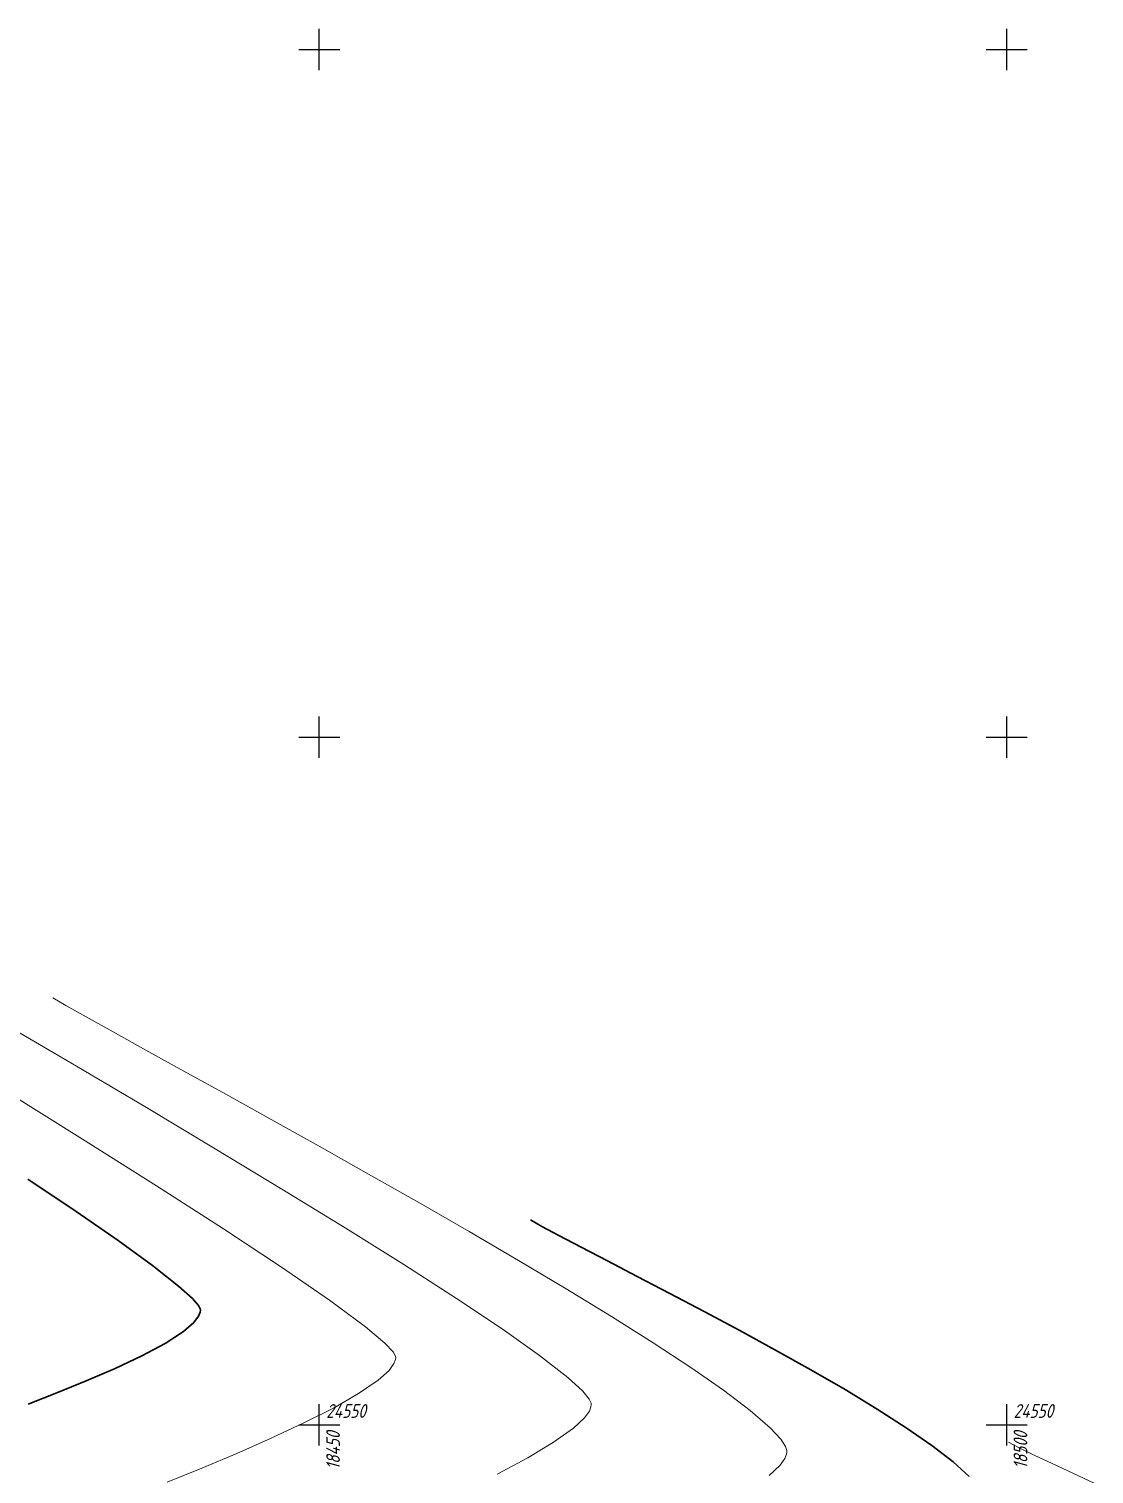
# Model space of a CAD drawing. Header units: metres. Extents: x 2491 to 4492, y 1184 to 2058.
# Drawn here: x 3020.9 to 3098.4, y 1552.7 to 1657.8 of the extents above; entities that cross this region are included whole.
import ezdxf
from ezdxf.enums import TextEntityAlignment as Align

# ---------------------------------------------------------------- set-up
doc = ezdxf.new("R2010")
doc.units = ezdxf.units.M
doc.layers.add('02_Сетка', color=7, linetype='Continuous', transparency=0.6)
doc.layers.add('Сети_Горизонтали.Вспомогательные', color=1, linetype='Continuous', lineweight=9)
doc.layers.add('Сети_Горизонтали.Основные', color=1, linetype='Continuous', lineweight=30)
doc.layers.add('Сетка', color=7, linetype='Continuous')
doc.styles.get("Standard").update_dxf_attribs({"font": 'GOST_0.TTF'})

# ---------------------------------------------------------------- blocks, each defined once
blk = doc.blocks.new('g5_012')
at = {"color": 92}
for points in [[(0, -1.5), (0, 1.5)], [(-1.5, 0), (1.5, 0)]]:
    blk.add_lwpolyline(points, dxfattribs=at)

msp = doc.modelspace()

# ---------------------------------------------------------------- linework, layer by layer
at = {"layer": 'Сети_Горизонтали.Вспомогательные', "color": 42, "linetype": 'Continuous', "lineweight": 9, "flags": 128}
for points, elevation in [([(3074.76, 1552.56), (3075.55, 1553.31), (3075.9, 1553.81), (3076.01, 1554.11), (3076.03, 1554.25), (3076.03, 1554.38), (3075.93, 1554.68), (3075.6, 1555.2), (3074.83, 1556.04), (3073.38, 1557.3), (3071.43, 1558.77), (3069.06, 1560.42), (3066.32, 1562.22), (3063.28, 1564.13), (3059.99, 1566.14), (3056.52, 1568.21), (3052.93, 1570.31), (3049.27, 1572.41), (3045.61, 1574.49), (3042.01, 1576.52), (3038.53, 1578.46), (3035.23, 1580.29), (3032.18, 1581.98), (3029.42, 1583.5), (3027.03, 1584.82), (3025.07, 1585.92), (3023.59, 1586.75), (3022.65, 1587.3)], 23.5), ([(3054.96, 1552.66), (3057.19, 1553.85), (3059.07, 1554.98), (3060.52, 1556.01), (3061.32, 1556.75), (3061.68, 1557.25), (3061.79, 1557.56), (3061.81, 1557.7), (3061.8, 1557.82), (3061.66, 1558.12), (3061.19, 1558.7), (3060.1, 1559.7), (3058.05, 1561.3), (3055.33, 1563.23), (3052, 1565.45), (3048.17, 1567.92), (3043.91, 1570.58), (3039.31, 1573.4), (3034.46, 1576.33), (3029.45, 1579.32), (3024.36, 1582.33), (3019.27, 1585.31)], 23), ([(3030.97, 1552.07), (3033.48, 1553.09), (3036.03, 1554.17), (3038.53, 1555.28), (3040.9, 1556.39), (3043.05, 1557.47), (3044.88, 1558.52), (3046.31, 1559.49), (3047.1, 1560.21), (3047.46, 1560.7), (3047.57, 1561), (3047.59, 1561.14), (3047.58, 1561.25), (3047.4, 1561.56), (3046.79, 1562.2), (3045.39, 1563.37), (3042.76, 1565.31), (3039.28, 1567.71), (3035.05, 1570.51), (3030.19, 1573.64), (3024.81, 1577.03), (3019.03, 1580.63)], 22.5), ([(3098.39, 1552), (3096.84, 1552.74), (3095.35, 1553.43), (3094.02, 1554.04), (3092.93, 1554.57), (3092.15, 1554.99)], 24.5)]:
    msp.add_lwpolyline(points, dxfattribs=dict(at, elevation=elevation))
at = {"layer": 'Сети_Горизонтали.Основные', "color": 40, "linetype": 'Continuous', "lineweight": 30, "flags": 128}
for points, elevation in [([(3020.84, 1557.76), (3022.94, 1558.58), (3025.08, 1559.45), (3027.18, 1560.35), (3029.12, 1561.27), (3030.81, 1562.17), (3032.15, 1563.04), (3032.9, 1563.69), (3033.24, 1564.15), (3033.36, 1564.45), (3033.38, 1564.59), (3033.36, 1564.68), (3033.23, 1564.93), (3032.8, 1565.43), (3031.79, 1566.34), (3029.9, 1567.83), (3027.39, 1569.65), (3024.34, 1571.76), (3020.83, 1574.11)], 22), ([(3089.29, 1552.5), (3088.13, 1553.57), (3086.59, 1554.76), (3084.73, 1556.04), (3082.6, 1557.4), (3080.27, 1558.81), (3077.79, 1560.24), (3075.22, 1561.68), (3072.61, 1563.1), (3070.03, 1564.49), (3067.53, 1565.81), (3065.16, 1567.04), (3062.99, 1568.17), (3061.07, 1569.17), (3059.46, 1570.01), (3058.22, 1570.68), (3057.4, 1571.15)], 24)]:
    msp.add_lwpolyline(points, dxfattribs=dict(at, elevation=elevation))

# ---------------------------------------------------------------- block references
at = {"layer": '02_Сетка', "color": 92, "linetype": 'Continuous', "lineweight": 15, "ltscale": 0.5}
for p in [(3042.03, 1656.26), (3092.03, 1656.26), (3042.03, 1606.26), (3092.03, 1606.26), (3042.03, 1556.26), (3092.03, 1556.26)]:
    msp.add_blockref('g5_012', p, dxfattribs=at)

# ---------------------------------------------------------------- texts
at = {"layer": 'Сетка', "color": 3, "oblique": 15}
for p in [(3042.53, 1556.76), (3092.53, 1556.76)]:
    msp.add_text('24550', height=1, dxfattribs=at).set_placement(p)
for s, p in [('18450', (3042.53, 1555.76)), ('18500', (3092.53, 1555.76))]:
    msp.add_text(s, height=1, rotation=90, dxfattribs=at).set_placement(p, align=Align.TOP_RIGHT)

doc.saveas('drawing.dxf')
